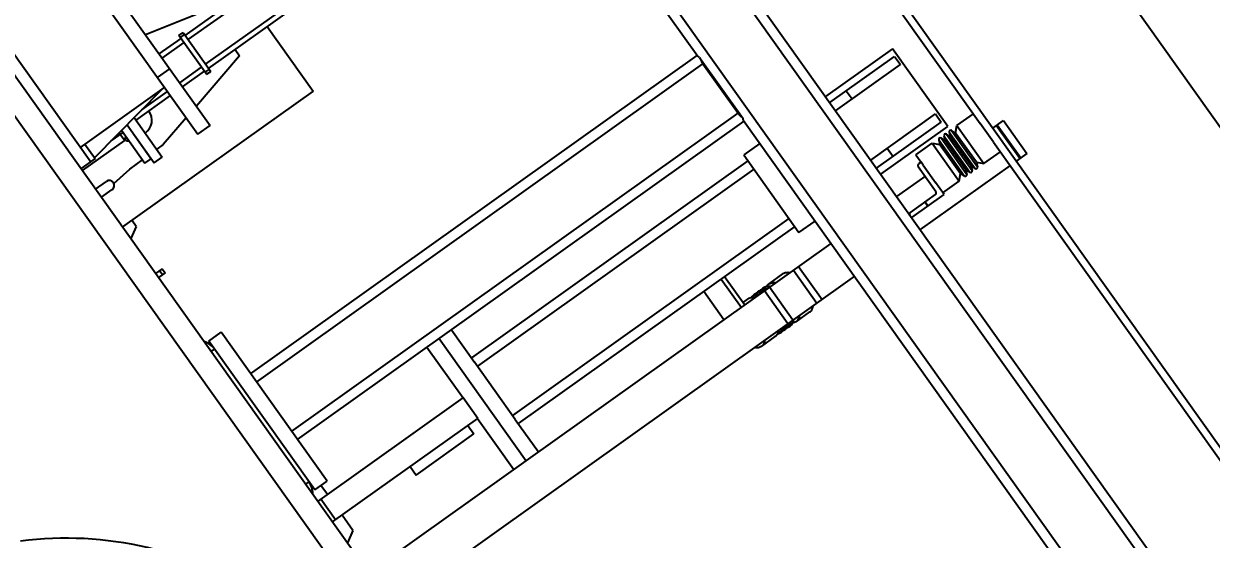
# Model space of a CAD drawing. Header units: feet. Extents: x 2321988 to 2329858, y 6722724 to 6730499.
# Drawn here: x 2326092.658 to 2326097.564, y 6726899.965 to 6726902.093 of the extents above; entities that cross this region are included whole.
import ezdxf

# ---------------------------------------------------------------- set-up
doc = ezdxf.new("R2010")
doc.units = ezdxf.units.FT
doc.header["$MEASUREMENT"] = 0
doc.header["$PDSIZE"] = 5
doc.layers.add('BESS Dimensions', color=3, linetype='Continuous')
doc.layers.add('C-BESS-EQUIPMENT', color=255, linetype='Continuous')
doc.styles.add('TG_DIMS', font='arial.ttf')
doc.dimstyles.new('TG-PROPOSED-ANNO', dxfattribs={"dimtxt": 0.1, "dimasz": 0.1, "dimexe": 0.05, "dimexo": 0.05, "dimgap": 0.02, "dimtad": 0, "dimtih": 1, "dimtoh": 1, "dimdsep": 46, "dimtxsty": 'TG_DIMS', "dimcen": 0, "dimclrd": 256, "dimclre": 256, "dimclrt": 256, "dimaunit": 1, "dimadec": 6, "dimazin": 2, "dimtfac": 1, "dimtofl": 0, "dimtmove": 1, "dimatfit": 3, "dimfxl": 1, "dimtolj": 1, "dimtzin": 0, "dimarcsym": 0})

# ---------------------------------------------------------------- blocks, each defined once
blk = doc.blocks.new('Midpoint Site Plan$0$A$Cc1a3344c')
at = {"linetype": 'Continuous'}
for p, q in [((-1000.4, 2204.5), (-1000.4, 2220.9)), ((-1000.4, 2220.9), (-949.6, 2220.9)), ((-949.6, 2220.9), (-949.6, 2204.5)), ((-1886.8, 2204.5), (-63.2, 2204.5)), ((-1000.4, 2211.4), (-949.6, 2211.4)), ((-949.6, 2209.9), (-1000.4, 2209.9)), ((-1862.2, 2195), (-1014.5, 2195)), ((-1029.3, 2169.6), (-1029.3, 2195)), ((-985.5, 2195), (-1014.5, 2195)), ((-985.5, 2195), (-87.8, 2195)), ((-970.7, 2169.6), (-970.7, 2195)), ((-949.6, 2195), (-949.6, 2056.1)), ((-1022.5, 2162.8), (-1029.3, 2169.6)), ((-1029.3, 2169.6), (-970.7, 2169.6)), ((-977.5, 2162.8), (-970.7, 2169.6)), ((-1155, 2159.5), (-1155, 2056.1)), ((-1035, 2159.5), (-1155, 2159.5)), ((-1145.8, 2056.1), (-1145.8, 2156.1)), ((-1145.8, 2156.1), (-1133.1, 2156.1)), ((-1133.1, 2056.1), (-1133.1, 2156.1)), ((-1056.9, 2056.1), (-1056.9, 2156.1)), ((-1056.9, 2156.1), (-1044.2, 2156.1)), ((-1044.2, 2056.1), (-1044.2, 2156.1)), ((-1035, 2056.1), (-1035, 2159.5)), ((-1022.5, 2162.8), (-1028.1, 2160.6)), ((-1028.1, 2160.6), (-971.9, 2160.6)), ((-1028.1, 2156.9), (-1022.5, 2154.7)), ((-1028.1, 2156.9), (-971.9, 2156.9)), ((-1022.5, 2154.7), (-1028.1, 2152.4)), ((-977.5, 2162.8), (-1022.5, 2162.8)), ((-977.5, 2154.7), (-1022.5, 2154.7)), ((-977.5, 2162.8), (-971.9, 2160.6)), ((-971.9, 2156.9), (-977.5, 2154.7)), ((-977.5, 2154.7), (-971.9, 2152.4)), ((-1029.3, 2131.5), (-1022.5, 2138.3)), ((-1028.1, 2152.4), (-971.9, 2152.4)), ((-1028.1, 2148.7), (-1022.5, 2146.5)), ((-1028.1, 2148.7), (-971.9, 2148.7)), ((-1022.5, 2146.5), (-1028.1, 2144.3)), ((-1028.1, 2144.3), (-971.9, 2144.3)), ((-1028.1, 2140.6), (-1022.5, 2138.3)), ((-1028.1, 2140.6), (-971.9, 2140.6)), ((-977.5, 2146.5), (-1022.5, 2146.5)), ((-1022.5, 2138.3), (-977.5, 2138.3)), ((-971.9, 2148.7), (-977.5, 2146.5)), ((-977.5, 2146.5), (-971.9, 2144.3)), ((-971.9, 2140.6), (-977.5, 2138.3)), ((-970.7, 2131.5), (-977.5, 2138.3)), ((-1029.3, 2106.1), (-1029.3, 2131.5)), ((-1029.3, 2131.5), (-970.7, 2131.5)), ((-970.7, 2106.1), (-970.7, 2131.5)), ((-1029.3, 2106.1), (-1018, 2106.1)), ((-1018, 2106.1), (-1018, 2102.2)), ((-1013.4, 2106.1), (-1018, 2106.1)), ((-1015.6, 2099.8), (-976.7, 2099.8)), ((-1013.4, 2106.1), (-986.6, 2106.1)), ((-1000.4, 2056.1), (-1000.4, 2099.8)), ((-968, 2106.1), (-986.6, 2106.1)), ((-974.3, 2058.5), (-974.3, 2097.4)), ((-968, 2056.1), (-968, 2106.1)), ((-1145.8, 2081.5), (-1133.1, 2081.5)), ((-1056.9, 2081.5), (-1044.2, 2081.5)), ((-968, 2081.1), (-974.3, 2081.1)), ((-1747.6, 2056.1), (-202.4, 2056.1)), ((-1744, 2043.4), (-206, 2043.4)), ((-1744, 1967.2), (-206, 1967.2)), ((-1747.6, 1954.5), (-1289.9, 1954.5)), ((-1290.8, 1264), (-1290.8, 1954.5)), ((-1287.2, 1955.4), (-1192.8, 1955.4)), ((-1278.1, 1264), (-1278.1, 1954.3)), ((-1278.1, 1954.3), (-1201.9, 1954.3)), ((-1201.9, 1264), (-1201.9, 1954.3)), ((-1190.1, 1954.5), (-202.4, 1954.5)), ((-1189.2, 1264), (-1189.2, 1954.5)), ((-1155, 1954.5), (-1155, 1929.5)), ((-1035, 1929.5), (-1035, 1954.5)), ((-1000.4, 1273.5), (-1000.4, 1954.5)), ((-949.6, 1954.5), (-949.6, 1273.5)), ((-1155, 1929.5), (-1035, 1929.5)), ((-1145.8, 1929.5), (-1145.8, 1502.2)), ((-1133.1, 1929.5), (-1133.1, 1502.2)), ((-1056.9, 1929.5), (-1056.9, 1502.2)), ((-1044.2, 1929.5), (-1044.2, 1502.2)), ((-1000.4, 1904.3), (-949.6, 1904.3)), ((-1000.4, 1896.3), (-949.6, 1896.3)), ((-1004.3, 1861.3), (-1004.3, 1882.7)), ((-945.7, 1861.3), (-945.7, 1882.7)), ((-949.6, 1859.3), (-1000.4, 1859.3)), ((-949.6, 1851.3), (-1000.4, 1851.3)), ((-1004.3, 1821.1), (-1004.3, 1829.1)), ((-945.7, 1807.7), (-945.7, 1829.1)), ((-1044.2, 1821.1), (-1000.4, 1821.1)), ((-1044.2, 1815.8), (-1000.4, 1815.8)), ((-1685.4, 1444), (-1685.4, 1793)), ((-1679, 1444), (-1679, 1793)), ((-1641, 1444), (-1641, 1793)), ((-1634.6, 1444), (-1634.6, 1793)), ((-1000.4, 1788.9), (-1044.2, 1788.9)), ((-1634.6, 1534.5), (-1535, 1534.5)), ((-1535, 1534.5), (-1535, 1240)), ((-1189.2, 1502.2), (-1139.2, 1502.2)), ((-1050.8, 1502.2), (-1139.2, 1502.2)), ((-1050.8, 1502.2), (-1000.4, 1502.2)), ((-1695.4, 1484.9), (-1715.2, 1403.9)), ((-1634.6, 1484.9), (-1624.6, 1484.9)), ((-1624.6, 1484.9), (-1604.8, 1403.9)), ((-1189.2, 1483.2), (-1000.4, 1483.2)), ((-1189.2, 1464.2), (-1110.9, 1464.2)), ((-1110.9, 1240), (-1110.9, 1464.5)), ((-1079.1, 1464.5), (-1110.9, 1464.5)), ((-1079.1, 1240), (-1079.1, 1464.5)), ((-1079.1, 1464.2), (-1000.4, 1464.2)), ((-1690, 1437.7), (-1690, 1444)), ((-1690, 1444), (-1630, 1444)), ((-1630, 1437.7), (-1690, 1437.7)), ((-1687, 1437.7), (-1687, 1444)), ((-1685.4, 1403.9), (-1685.4, 1437.7)), ((-1679, 1403.9), (-1679, 1437.7)), ((-1641, 1403.9), (-1641, 1437.7)), ((-1634.6, 1403.9), (-1634.6, 1437.7)), ((-1633, 1437.7), (-1633, 1444)), ((-1630, 1437.7), (-1630, 1444)), ((-1079.1, 1449), (-1066.1, 1449)), ((-1066.1, 1360), (-1066.1, 1449)), ((-2075, 1403.9), (-1575, 1403.9)), ((-1662.5, 1384.9), (-1662.5, 1403.9)), ((-1575, 1384.9), (-1575, 1403.9)), ((-2075, 1384.9), (-1575, 1384.9)), ((-1647.2, 1254.9), (-1647.2, 1384.9)), ((-1647.2, 1380.5), (-1626.2, 1261.7)), ((-1641, 1345.3), (-1641, 1384.9)), ((-1634.6, 1331.8), (-1634.6, 1384.9)), ((-1600.1, 1384.9), (-1589.6, 1341.8)), ((-1079.1, 1360), (-1066.1, 1360)), ((-1638.6, 1331.8), (-1577.5, 1331.8)), ((-1589.6, 1341.8), (-1589.6, 1331.8)), ((-1577.5, 1319.1), (-1577.5, 1331.8)), ((-1636.3, 1319.1), (-1584, 1319.1)), ((-1636.3, 1319.1), (-1577.5, 1319.1)), ((-1584, 1309.5), (-1584, 1319.1)), ((-1634.7, 1309.5), (-1584, 1309.5)), ((-1633.9, 1305.5), (-1621.9, 1305.5)), ((-1631.4, 1291.2), (-1631.4, 1309.5)), ((-1625.9, 1309.5), (-1621.9, 1305.5)), ((-1621.9, 1306.5), (-1621.9, 1305.5)), ((-1621.9, 1240), (-1621.9, 1305.5)), ((-1588.9, 1289.5), (-1588.9, 1309.5)), ((-1586, 1262.8), (-1588.9, 1289.5)), ((-1647.2, 1261.7), (-1625, 1261.7)), ((-1625, 1261.7), (-1625, 1240)), ((-1593.3, 1240), (-1593.3, 1256.6)), ((-1580.7, 1240), (-1580.7, 1256.6)), ((-1355, 1245), (-1355, 1264)), ((-1125, 1264), (-1355, 1264)), ((-1125, 1245), (-1125, 1264)), ((-2025, 1254.9), (-1625, 1254.9)), ((-1525.4, 1254.5), (-1535, 1254.5)), ((-1525.4, 1254.5), (-1517, 1240)), ((-1463.2, 1250.1), (-1463.2, 1240)), ((-1463.2, 1250.1), (-1456.8, 1250.1)), ((-1463.2, 1246.2), (-1456.8, 1246.2)), ((-1456.8, 1250.1), (-1456.8, 1240)), ((-1125, 1245), (-1355, 1245)), ((-1342.6, 1240), (-1342.6, 1245)), ((-1137.4, 1240), (-1137.4, 1245)), ((-1110.9, 1254.5), (-1125, 1254.5)), ((-1079.1, 1244.5), (-1110.9, 1244.5)), ((-1055.4, 1254.5), (-1079.1, 1254.5)), ((-1055.4, 1254.5), (-1047, 1240)), ((-2615, 1240), (493.2, 1240)), ((532.7, 1210.2), (-2508.8, 1210.2))]:
    blk.add_line(p, q, dxfattribs=at)
for centre, radius, start, end in [((-1027.3, 2158.7), 2, 111.8839, 248.1161), ((-972.7, 2158.7), 2, 291.8839, 68.1161), ((-1027.3, 2150.6), 2, 111.8839, 248.1161), ((-1027.3, 2142.4), 2, 111.8839, 248.1161), ((-972.7, 2150.6), 2, 291.8839, 68.1161), ((-972.7, 2142.4), 2, 291.8839, 68.1161), ((-1015.6, 2102.2), 2.38, 180, 270), ((-976.7, 2097.4), 2.38, 0, 90), ((-972, 2058.5), 2.38, 180, 270), ((-993.7, 1845), 10.7, 160.205, 165.8317), ((-995, 1850.5), 8.09, 180.0009, 182.4001), ((-995, 1843.6), 8.09, 180.0009, 182.4001), ((-955, 1850.5), 8.09, 357.6264, 359.9991), ((-955, 1843.6), 8.09, 357.6264, 359.9991), ((-956.3, 1845), 10.7, 14.201, 19.7841), ((-1634.6, 1331.8), 20, 0, 90), ((-1621.9, 1309.5), 3, 270, 0), ((-1587, 1256.6), 6.35, 0, 180), ((-1342.6, 1219.6), 25.4, 90, 126.2952), ((-1137.4, 1219.6), 25.4, 53.7048, 90), ((-900, 701.2), 438, 110.1586, 152.1727)]:
    blk.add_arc(centre, radius, start, end, dxfattribs=at)
for points, knots in [([(-1287.2, 1955.4), (-1287.5, 1955.3), (-1288.4, 1954.9), (-1289.3, 1954.5), (-1289.9, 1954.5)], [0, 0, 0, 0, 0.308788, 1, 1, 1, 1]), ([(-1287.2, 1955.4), (-1286.6, 1955.2), (-1283.6, 1954.5), (-1280.5, 1954.3), (-1278.1, 1954.3)], [0, 0, 0, 0, 0.216674, 1, 1, 1, 1]), ([(-1201.9, 1954.3), (-1201.1, 1954.3), (-1198, 1954.4), (-1194.9, 1954.8), (-1192.8, 1955.4)], [0, 0, 0, 0, 0.274858, 1, 1, 1, 1]), ([(-1190.1, 1954.5), (-1190.2, 1954.5), (-1191.2, 1954.7), (-1192.1, 1955.1), (-1192.8, 1955.4)], [0, 0, 0, 0, 0.188809, 1, 1, 1, 1]), ([(-1000.5, 1890.5), (-1001.1, 1890), (-1003.1, 1887.8), (-1004.3, 1884.8), (-1004.3, 1882.7)], [0, 0, 0, 0, 0.280363, 1, 1, 1, 1]), ([(-945.7, 1882.7), (-945.7, 1883.4), (-946, 1886.3), (-947.9, 1889), (-949.5, 1890.5)], [0, 0, 0, 0, 0.23151, 1, 1, 1, 1]), ([(-1004, 1863.5), (-1003.9, 1864), (-1003.1, 1866.1), (-1001.7, 1867.9), (-1000.5, 1869.1)], [0, 0, 0, 0, 0.231745, 1, 1, 1, 1]), ([(-949.5, 1869.1), (-949.1, 1868.7), (-947.6, 1867.1), (-946.4, 1865.1), (-946, 1863.5)], [0, 0, 0, 0, 0.273316, 1, 1, 1, 1]), ([(-1003.1, 1850.5), (-1003.1, 1851.7), (-1002.7, 1853.4), (-1001.9, 1854.8), (-1001.7, 1855.2)], [0, 0, 0, 0, 0.736915, 1, 1, 1, 1]), ([(-948.3, 1855.2), (-948.1, 1854.8), (-947.3, 1853.4), (-946.9, 1851.7), (-946.9, 1850.5)], [0, 0, 0, 0, 0.263085, 1, 1, 1, 1]), ([(-1003.1, 1836.7), (-1003.1, 1837.3), (-1002.8, 1839.6), (-1001.6, 1841.8), (-1000.5, 1843.1)], [0, 0, 0, 0, 0.236264, 1, 1, 1, 1]), ([(-1002.7, 1846), (-1002.6, 1846.3), (-1002.1, 1847.8), (-1001.2, 1849.1), (-1000.5, 1850)], [0, 0, 0, 0, 0.236895, 1, 1, 1, 1]), ([(-949.5, 1850), (-949.3, 1849.7), (-948.3, 1848.5), (-947.6, 1847.1), (-947.3, 1846)], [0, 0, 0, 0, 0.266223, 1, 1, 1, 1]), ([(-949.5, 1843.1), (-949.1, 1842.6), (-947.7, 1840.8), (-946.9, 1838.4), (-946.9, 1836.7)], [0, 0, 0, 0, 0.273011, 1, 1, 1, 1]), ([(-1003.1, 1833.6), (-1003, 1833.9), (-1002.2, 1835.1), (-1001.3, 1836.2), (-1000.5, 1837)], [0, 0, 0, 0, 0.236684, 1, 1, 1, 1]), ([(-949.5, 1837), (-949.3, 1836.7), (-948.2, 1835.7), (-947.4, 1834.5), (-946.9, 1833.6)], [0, 0, 0, 0, 0.264823, 1, 1, 1, 1]), ([(-949.5, 1815.5), (-948.9, 1815), (-946.9, 1812.8), (-945.7, 1809.8), (-945.7, 1807.7)], [0, 0, 0, 0, 0.280363, 1, 1, 1, 1]), ([(-945.7, 1807.7), (-945.7, 1807), (-946, 1804.1), (-947.9, 1801.4), (-949.5, 1799.9)], [0, 0, 0, 0, 0.23151, 1, 1, 1, 1])]:
    blk.add_open_spline(points, degree=3, knots=knots, dxfattribs=at)
for points in [[(-1004.3, 1861.3), (-1004.3, 1862), (-1004.2, 1862.8), (-1004, 1863.5)], [(-1003.1, 1856.8), (-1003.9, 1858.2), (-1004.3, 1859.7), (-1004.3, 1861.3)], [(-1004, 1854.5), (-1004.2, 1853.7), (-1004.3, 1852.9), (-1004.3, 1852.1)], [(-1003.2, 1856.8), (-1003.5, 1856.1), (-1003.8, 1855.3), (-1004, 1854.5)], [(-1000.5, 1860.5), (-1001.5, 1859.4), (-1002.5, 1858.2), (-1003.2, 1856.8)], [(-1001.7, 1855.2), (-1001.3, 1855.8), (-1000.9, 1856.4), (-1000.5, 1856.9)], [(-946.8, 1856.8), (-947.5, 1858.2), (-948.5, 1859.4), (-949.5, 1860.5)], [(-949.5, 1856.9), (-949.1, 1856.4), (-948.7, 1855.8), (-948.3, 1855.2)], [(-945.7, 1861.3), (-945.7, 1859.7), (-946.1, 1858.2), (-946.9, 1856.8)], [(-946, 1854.6), (-946.2, 1855.3), (-946.5, 1856.1), (-946.8, 1856.8)], [(-946, 1863.5), (-945.8, 1862.8), (-945.7, 1862), (-945.7, 1861.3)], [(-945.7, 1852.1), (-945.7, 1852.9), (-945.8, 1853.7), (-946, 1854.6)], [(-1004.3, 1852.1), (-1004.3, 1850.9), (-1004.1, 1849.7), (-1003.7, 1848.6)], [(-1004, 1847.7), (-1004.2, 1846.9), (-1004.3, 1846), (-1004.3, 1845.2)], [(-1004.3, 1845.2), (-1004.3, 1844), (-1004.1, 1842.8), (-1003.7, 1841.7)], [(-1003.7, 1841.8), (-1004.1, 1840.7), (-1004.3, 1839.5), (-1004.3, 1838.3)], [(-1002.9, 1850.4), (-1003.2, 1849.8), (-1003.5, 1849.3), (-1003.7, 1848.7)], [(-1002.9, 1843.5), (-1003.2, 1843), (-1003.5, 1842.4), (-1003.7, 1841.8)], [(-1003.1, 1843.6), (-1003.1, 1844.4), (-1003, 1845.2), (-1002.7, 1846)], [(-1000.5, 1853.6), (-1001.4, 1852.6), (-1002.3, 1851.6), (-1002.9, 1850.4)], [(-1000.5, 1846.7), (-1001.4, 1845.8), (-1002.3, 1844.7), (-1002.9, 1843.5)], [(-947.1, 1850.4), (-947.7, 1851.6), (-948.6, 1852.6), (-949.5, 1853.6)], [(-947.1, 1843.5), (-947.7, 1844.7), (-948.6, 1845.8), (-949.5, 1846.7)], [(-947.3, 1846), (-947, 1845.2), (-946.9, 1844.4), (-946.9, 1843.6)], [(-946.3, 1848.7), (-946.5, 1849.3), (-946.8, 1849.8), (-947.1, 1850.4)], [(-946.3, 1841.8), (-946.5, 1842.4), (-946.8, 1843), (-947.1, 1843.5)], [(-946.3, 1848.6), (-945.9, 1849.7), (-945.7, 1850.9), (-945.7, 1852.1)], [(-946.3, 1841.7), (-945.9, 1842.8), (-945.7, 1844), (-945.7, 1845.2)], [(-945.7, 1838.3), (-945.7, 1839.5), (-945.9, 1840.7), (-946.3, 1841.8)], [(-945.7, 1845.2), (-945.7, 1846), (-945.8, 1846.9), (-946, 1847.7)], [(-1004.3, 1838.3), (-1004.3, 1836.7), (-1003.9, 1835), (-1003.2, 1833.6)], [(-1004.3, 1829.1), (-1004.3, 1830.7), (-1003.9, 1832.2), (-1003.1, 1833.6)], [(-1003.1, 1836.7), (-1003.1, 1835.9), (-1002.9, 1835.1), (-1002.7, 1834.3)], [(-947.3, 1834.3), (-947.1, 1835.1), (-946.9, 1835.9), (-946.9, 1836.7)], [(-946.9, 1833.6), (-946.1, 1832.2), (-945.7, 1830.7), (-945.7, 1829.1)], [(-946.8, 1833.6), (-946.1, 1835), (-945.7, 1836.7), (-945.7, 1838.3)]]:
    blk.add_open_spline(points, degree=3, dxfattribs=at)
blk = doc.blocks.new('*D109')
at = {"layer": 'BESS Dimensions', "lineweight": -2, "transparency": 16777216}
for p, q in [((2326125.1693, 6727002.8662), (2326110.2842, 6727023.7584)), ((2326105.0412, 6727013.8836), (2326040.7778, 6726968.0974)), ((2325956.6732, 6726908.1749), (2326020.9365, 6726953.961)), ((2325960.5127, 6726885.5523), (2325945.6276, 6726906.4444))]:
    blk.add_line(p, q, dxfattribs=at)
at = {"layer": 'BESS Dimensions', "transparency": 16777216}
for points in [[(2326104.0741, 6727015.241), (2326106.0083, 6727012.5262), (2326113.1855, 6727019.6862)], [(2325955.7061, 6726909.5323), (2325957.6403, 6726906.8175), (2325948.5289, 6726902.3723)]]:
    blk.add_solid(points, dxfattribs=at)
at = {"layer": 'Defpoints', "color": 0, "transparency": 16777216}
for p in [(2326128.0706, 6726998.7941), (2325948.5289, 6726902.3723), (2325963.414, 6726881.4801)]:
    blk.add_point(p, dxfattribs=at)
at = {"layer": 'BESS Dimensions', "transparency": 16777216, "insert": (2326030.8572, 6726961.0292), "char_height": 10, "attachment_point": 5, "style": 'TG_DIMS'}
blk.add_mtext("\\A1;202.17'", dxfattribs=at)

msp = doc.modelspace()

# ---------------------------------------------------------------- linework, layer by layer
at = {"layer": 'C-BESS-EQUIPMENT'}
msp.add_lwpolyline([(2326094.5737, 6726878.3406), (2326077.7461, 6726901.9591), (2326090.777, 6726911.2433), (2326107.6046, 6726887.6248)], close=True, dxfattribs=at)

# ---------------------------------------------------------------- block references
at = {"layer": 'C-BESS-EQUIPMENT', "xscale": 0.003280839895013123, "yscale": 0.003280839895013123, "zscale": 0.003280839895013123, "rotation": 305.4689808292026}
msp.add_blockref('Midpoint Site Plan$0$A$Cc1a3344c', (2326092.6753, 6726894.792), dxfattribs=at)

# ---------------------------------------------------------------- dimensions: what is measured, and where the dimension line sits
at = {"layer": 'BESS Dimensions'}
dim = msp.add_aligned_dim(p1=(2326128.0706, 6726998.7941), p2=(2325963.414, 6726881.4801), distance=-25.6525, dimstyle='TG-PROPOSED-ANNO', override={"dimscale": 50, "dimpost": "'"}, dxfattribs=at)
dim.commit()
dim.dimension.update_dxf_attribs({"geometry": '*D109', "text_midpoint": (2326030.8572, 6726961.0292)})

doc.saveas('drawing.dxf')
